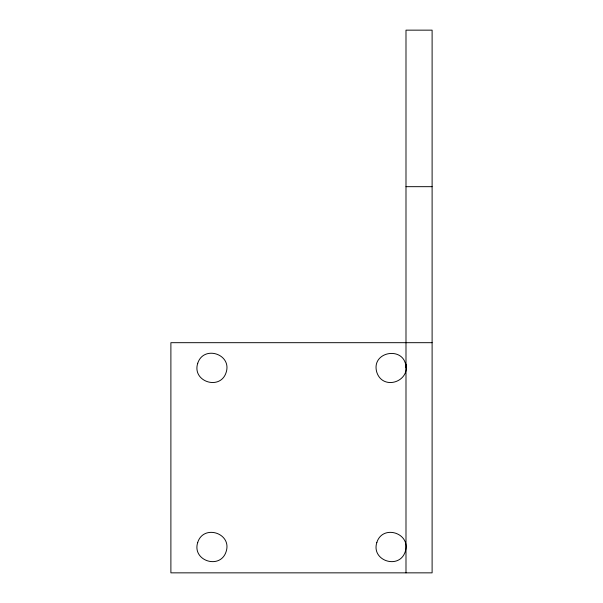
<?xml version="1.0" encoding="UTF-8"?>
<svg xmlns="http://www.w3.org/2000/svg" width="603" height="603" viewBox="0 0 603 603"><rect width="100%" height="100%" fill="white"/><g stroke="black" fill="none" stroke-linecap="round" stroke-linejoin="round"><path stroke-width="0.9" d="M405.992 367.875C405.646 345.346 370.227 350.954 376.867 372.488C382.965 390.442 409.437 382.264 406.12 364.144M405.992 186.674L432.11 186.674M432.11 342.685L170.89 342.685L170.89 572.85L432.11 572.85L432.11 30.15L405.992 30.15L405.992 572.85M197.739 363.262C191.671 381.624 220.253 390.917 226.133 372.488C232.208 354.119 203.626 344.833 197.739 363.262M197.739 542.383C191.671 560.752 220.253 570.039 226.133 551.609C232.208 533.24 203.626 523.954 197.739 542.383M376.867 542.383C370.792 560.752 399.374 570.039 405.261 551.609C411.329 533.24 382.747 523.954 376.867 542.383"/></g></svg>
